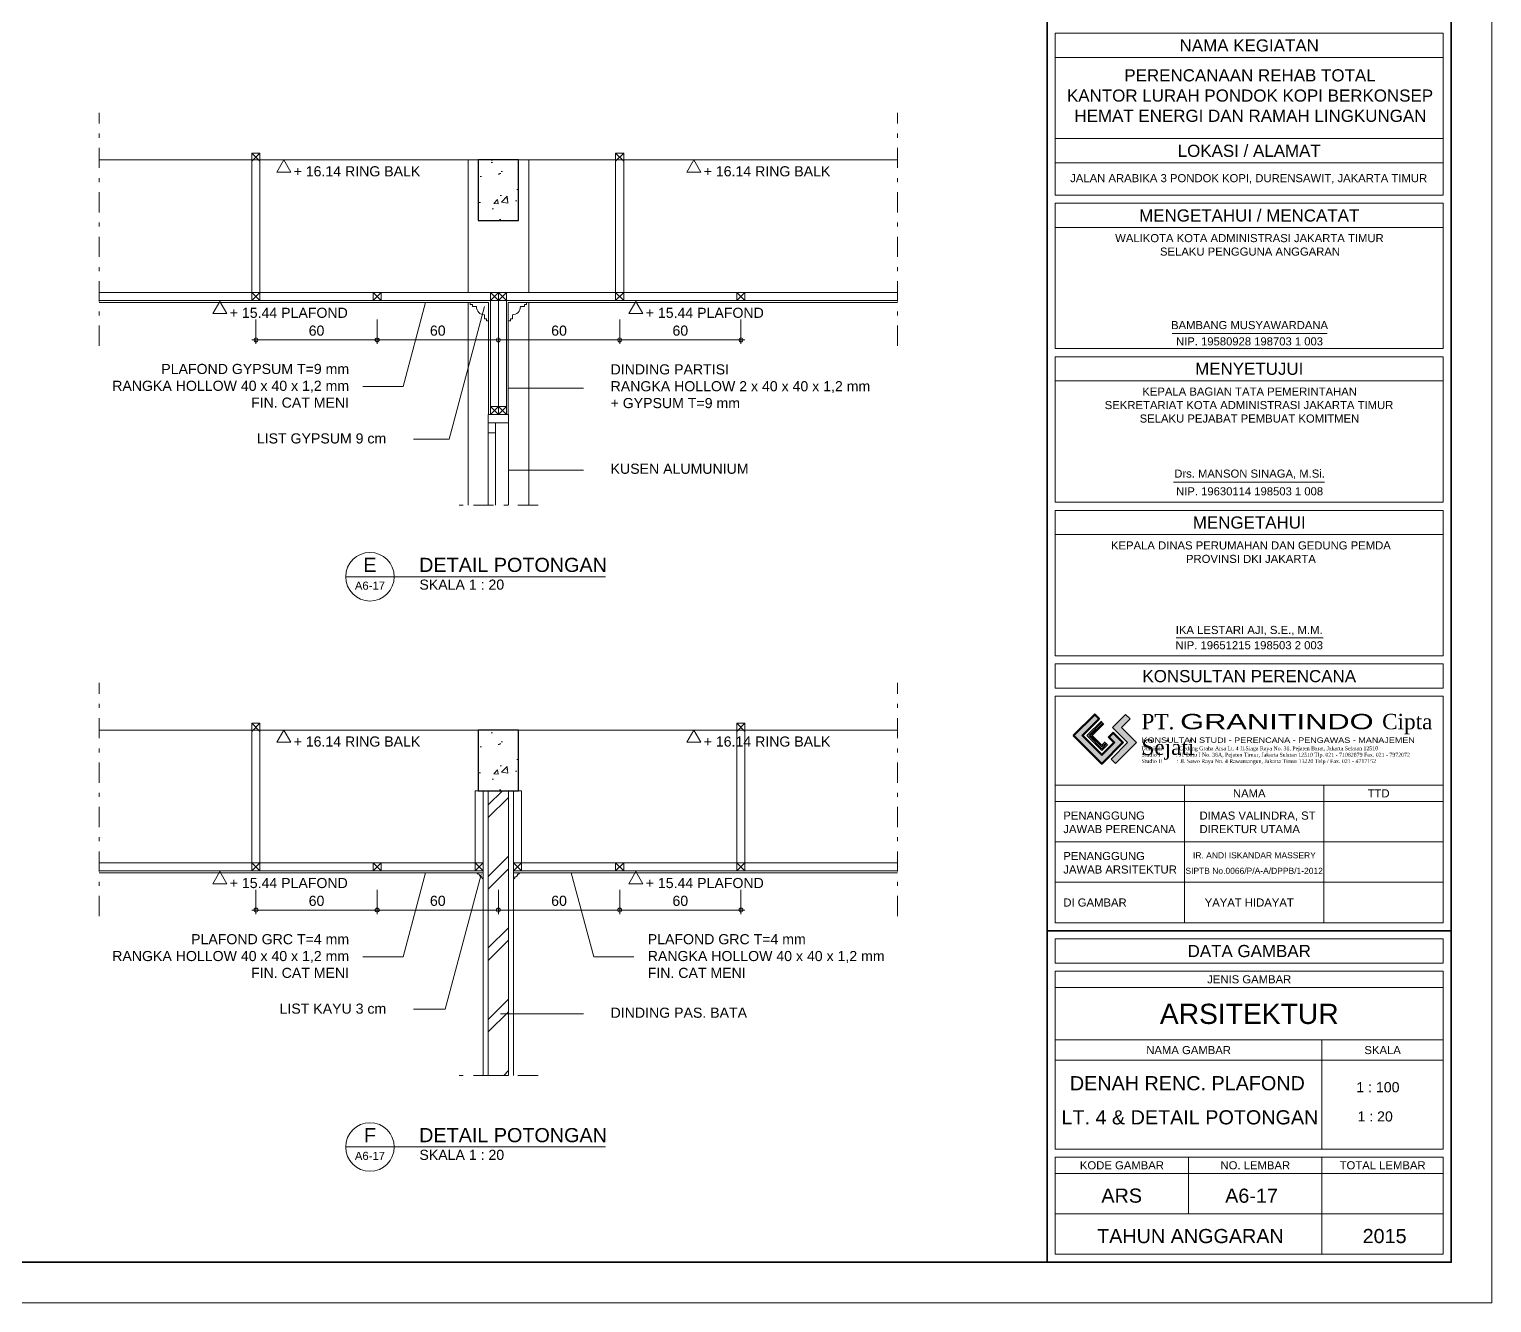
# Model space of a CAD drawing. Header units: millimetres. Extents: x -11 to 1625, y -267 to 180.
# Drawn here: x 609.55 to 645.74, y -127.74 to -96.24 of the extents above; entities that cross this region are included whole.
import ezdxf
from ezdxf.enums import TextEntityAlignment as Align

# ---------------------------------------------------------------- set-up
doc = ezdxf.new("R2010")
doc.units = ezdxf.units.MM
doc.linetypes.add('DASHDOT', pattern=[1, 0.5, -0.25, 0, -0.25])
for name, color, linetype, lineweight in [('ars', 11, 'Continuous', 5), ('blk', 1, 'Continuous', 30), ('GRS KOP', 1, 'Continuous', 35), ('kop', 7, 'Continuous', 20), ('kus', 63, 'Continuous', 15), ('lan', 7, 'Continuous', 15), ('logo', 7, 'Continuous', 50), ('not', 7, 'Continuous', 20), ('PARTISI', 190, 'Continuous', 9), ('pla', 213, 'Continuous', 15), ('tem', 5, 'Continuous', 20), ('u', 6, 'Continuous', 20)]:
    doc.layers.add(name, color=color, linetype=linetype, lineweight=lineweight)
doc.styles.add('BARU', font='complex.shx')
doc.styles.add('S', font='SIMPLEX', dxfattribs={"width": 1.1})
doc.styles.get("Standard").update_dxf_attribs({"font": 'ARIALUNI.TTF'})
doc.dimstyles.new('SK-20', dxfattribs={"dimtxt": 0.25, "dimasz": 0.1, "dimexe": 0.1, "dimexo": 0, "dimgap": 0.1, "dimtad": 1, "dimdec": 0, "dimlfac": 20, "dimzin": 12, "dimdsep": 46, "dimtxsty": 'Standard', "dimblk": 'BULAT', "dimcen": 0.1, "dimdle": 0.1, "dimclrd": 256, "dimclre": 256, "dimclrt": 256, "dimadec": 0, "dimazin": 3, "dimtfac": 1, "dimtdec": 0, "dimtix": 1, "dimtofl": 0, "dimtmove": 0, "dimatfit": 3, "dimldrblk": 'BULAT', "dimfxl": 0, "dimtolj": 1, "dimtzin": 0, "dimlwd": -1, "dimlwe": -1, "dimarcsym": 0})

# ---------------------------------------------------------------- blocks, each defined once
blk = doc.blocks.new('logo granitindo baru')
at = {"layer": 'logo'}
for points in [[(1.03, 1.463), (0.916, 1.574), (0.366, 1.024), (1.1, 0.289), (1.652, 0.843), (1.392, 1.098), (1.281, 0.987), (1.423, 0.84), (1.102, 0.519), (0.594, 1.025)], [(1.721, 1.576), (1.381, 1.236), (1.771, 0.842), (1.341, 0.407), (1.454, 0.294), (2.001, 0.844), (1.609, 1.237), (1.835, 1.464)]]:
    blk.add_hatch(color=8, dxfattribs=at).paths.add_polyline_path(points)
blk.add_lwpolyline([(1.03, 1.463), (0.916, 1.574), (0.366, 1.024), (1.1, 0.289), (1.652, 0.843), (1.392, 1.098), (1.281, 0.987), (1.423, 0.84), (1.102, 0.519), (0.594, 1.025), (1.03, 1.463), (0.916, 1.574)], dxfattribs=at)
at = {"layer": 'logo', "lineweight": 0}
blk.add_lwpolyline([(1.721, 1.576), (1.381, 1.236), (1.771, 0.842), (1.341, 0.407), (1.454, 0.294), (2.001, 0.844), (1.609, 1.237), (1.835, 1.464), (1.721, 1.576)], dxfattribs=at)
at = {"layer": 'logo', "lineweight": 13}
for points in [[(1.089, 1.403), (0.713, 1.026), (1.101, 0.638), (1.258, 0.794)], [(1.112, 1.38), (0.759, 1.026), (1.101, 0.683), (1.235, 0.817)], [(1.134, 1.357), (0.803, 1.026), (1.101, 0.728), (1.213, 0.839)], [(1.157, 1.334), (0.85, 1.026), (1.101, 0.775), (1.189, 0.863)]]:
    blk.add_lwpolyline(points, dxfattribs=at)
at = {"layer": 'logo', "insert": (2.134, 1.589), "char_height": 0.4, "width": 7.66452, "attachment_point": 1}
blk.add_mtext('{\\fTimes New Roman|b0|i0|c0|p18;PT. \\fCityBlueprint|b0|i0|c2|p2;\\W1.5;GRANITINDO \\fTimes New Roman|b0|i0|c0|p18;\\W1;Cipta Sejati}', dxfattribs=at)
at = {"layer": 'logo', "insert": (2.134, 0.975), "char_height": 0.1, "attachment_point": 1}
blk.add_mtext_dynamic_manual_height_columns('{\\f@Arial Unicode MS|b0|i0|c0|p34;\\H1.4x;\\W1.2;KONSULTAN STUDI - PERENCANA - PENGAWAS - MANAJEMEN\\fTimes New Roman|b0|i0|c0|p18;\\P\\pt0.9;\\H0.71429x;\\W1;Domisili ^I: Gedung Graha Arsa Lt. 4 Jl.Siaga Raya No. 31, Pejaten Barat, Jakarta Selatan 12510\\PStudio I ^I: Jl. Batu I No. 36A, Pejaten Timur, Jakarta Selatan 12510 Tlp. 021 - 71082879 Fax. 021 - 7972072\\PStudio II          : Jl. Sawo Raya No. 4 Rawamangun, Jakarta Timur 13220 Telp / Fax. 021 - 4717152}', width=9.56937, gutter_width=0, heights=[1.67], dxfattribs=at)
blk = doc.blocks.new('kop')
at = {"layer": 'GRS KOP'}
for p, q in [((73, 1), (73, 54)), ((83, 1), (83, 54)), ((73, 9.2), (83, 9.2))]:
    blk.add_line(p, q, dxfattribs=at)
blk.add_lwpolyline([(1, 54), (83, 54), (83, 1), (1, 1)], close=True, dxfattribs=at)
at = {"layer": 'kop', "color": 7}
for p in [(84, 55), (84, 55), (0, 0)]:
    blk.add_line(p, (84, 0), dxfattribs=at)
at = {"layer": 'kop'}
for p, q in [((73.2, 27.4), (73.2, 31.4)), ((82.8, 31.4), (73.2, 31.4)), ((82.8, 27.4), (82.8, 31.4)), ((82.8, 30.8), (73.2, 30.8)), ((82.8, 28.8), (73.2, 28.8)), ((82.8, 28.2), (73.2, 28.2)), ((82.8, 27.4), (73.2, 27.4)), ((73.2, 23.6), (73.2, 27.2)), ((82.8, 27.2), (73.2, 27.2)), ((82.8, 23.6), (82.8, 27.2)), ((82.8, 26.6), (73.2, 26.6)), ((76.089, 23.976), (79.928, 23.976)), ((82.8, 23.6), (73.2, 23.6)), ((73.2, 19.8), (73.2, 23.4)), ((82.8, 23.4), (73.2, 23.4)), ((82.8, 19.8), (82.8, 23.4)), ((82.8, 22.8), (73.2, 22.8)), ((76.127, 20.296), (79.863, 20.296)), ((82.8, 19.8), (73.2, 19.8)), ((73.2, 16), (73.2, 19.6)), ((82.8, 19.6), (73.2, 19.6)), ((82.8, 16), (82.8, 19.6)), ((82.8, 19), (73.2, 19)), ((82.8, 16), (73.2, 16)), ((73.2, 9.4), (73.2, 15)), ((82.8, 15), (73.2, 15)), ((82.8, 9.4), (82.8, 15)), ((82.8, 12.8), (73.2, 12.8)), ((76.4, 9.4), (76.4, 12.8)), ((79.842, 9.4), (79.842, 12.8)), ((82.8, 12.4), (73.2, 12.4)), ((73.2, 12.4), (73.2, 11.4)), ((82.8, 11.4), (73.2, 11.4)), ((82.8, 10.4), (73.2, 10.4)), ((82.8, 9.4), (73.2, 9.4)), ((73.2, 7.8), (82.8, 7.8)), ((73.2, 6.5), (82.8, 6.5)), ((79.8, 3.8), (79.8, 6.5)), ((73.2, 6), (82.8, 6)), ((76.5, 2.2), (76.5, 3.6)), ((79.8, 1.2), (79.8, 3.6)), ((73.2, 3.2), (82.8, 3.2)), ((73.2, 2.2), (82.8, 2.2))]:
    blk.add_line(p, q, dxfattribs=at)
blk.add_lwpolyline([(76.189, 16.449), (79.826, 16.449)], dxfattribs=at)
for points in [[(73.2, 15.2), (82.8, 15.2), (82.8, 15.8), (73.2, 15.8)], [(73.2, 8.4), (82.8, 8.4), (82.8, 9), (73.2, 9)], [(73.2, 3.8), (82.8, 3.8), (82.8, 8.2), (73.2, 8.2)], [(73.2, 1.2), (82.8, 1.2), (82.8, 3.6), (73.2, 3.6)]]:
    blk.add_lwpolyline(points, close=True, dxfattribs=at)
at = {"xscale": 0.9500000000000455, "yscale": 0.9500000000000455, "zscale": 0.9500000000000455}
blk.add_blockref('logo granitindo baru', (73.307, 13.056), dxfattribs=at)
at = {"layer": 'kop'}
for s, height, p in [('NAMA KEGIATAN', 0.3, (78, 31.1)), ('LOKASI / ALAMAT', 0.3, (78, 28.5)), ('JALAN ARABIKA 3 PONDOK KOPI, DURENSAWIT, JAKARTA TIMUR', 0.2, (77.986, 27.8)), ('MENGETAHUI / MENCATAT', 0.3, (78, 26.9)), ('BAMBANG MUSYAWARDANA', 0.19926, (78.007, 24.183)), ('NIP. 19580928 198703 1 003', 0.19926, (78.007, 23.78)), ('MENYETUJUI', 0.3, (78, 23.1)), ('Drs. MANSON SINAGA, M.Si.', 0.19926, (78.009, 20.496)), ('NIP. 19630114 198503 1 008', 0.19926, (78.009, 20.071)), ('MENGETAHUI', 0.3, (78, 19.3)), ('IKA LESTARI AJI, S.E., M.M.', 0.2, (77.999, 16.625)), ('NIP. 19651215 198503 2 003', 0.2, (77.999, 16.264)), ('KONSULTAN PERENCANA', 0.3, (78, 15.5)), ('NAMA', 0.2, (78, 12.6)), ('TTD', 0.2, (81.2, 12.6)), ('DATA GAMBAR', 0.3, (78, 8.7)), ('JENIS GAMBAR', 0.2, (78, 8)), ('ARSITEKTUR', 0.5, (78, 7.146)), ('NAMA GAMBAR', 0.2, (76.5, 6.25)), ('SKALA', 0.2, (81.3, 6.25)), ('KODE GAMBAR', 0.2, (74.85, 3.4)), ('NO. LEMBAR', 0.2, (78.15, 3.4)), ('TOTAL LEMBAR', 0.2, (81.3, 3.4)), ('ARS', 0.35, (74.844, 2.65)), ('TAHUN ANGGARAN', 0.35, (76.545, 1.65)), ('2015', 0.35, (81.349, 1.65))]:
    blk.add_text(s, height=height, dxfattribs=at).set_placement(p, align=Align.MIDDLE)
blk.add_text('SIPTB No.0066/P/A-A/DPPB/1-2012', height=0.15, dxfattribs=at).set_placement((78.122, 10.609), align=Align.CENTER)
at = {"layer": 'kop', "insert": (73.464, 30.51), "char_height": 0.3, "attachment_point": 1}
blk.add_mtext_dynamic_manual_height_columns('\\pi1.446;PERENCANAAN REHAB TOTAL \\P\\pi0.026798;KANTOR LURAH PONDOK KOPI BERKONSEP \\P\\pi0.21087;HEMAT ENERGI DAN RAMAH LINGKUNGAN', width=9.06362, gutter_width=1.5, heights=[0], dxfattribs=at)
at = {"layer": 'kop', "char_height": 0.2, "attachment_point": 1, "style": 'BARU'}
for s, width, insert in [('\\pi0.65609;{\\fArial|b0|i0|c0|p34;WALIKOTA KOTA ADMINISTRASI JAKARTA TIMUR\\P\\pi1.7645;SELAKU PENGGUNA ANGGARAN}', 7.94943, (74.027, 26.434)), ('\\pi1.5072;{\\fArial|b0|i0|c0|p34;KEPALA BAGIAN TATA PEMERINTAHAN\\P\\pi0.57794;SEKRETARIAT KOTA ADMINISTRASI JAKARTA TIMUR\\P\\pi1.4412;SELAKU PEJABAT PEMBUAT KOMITMEN}', 8.28085, (73.847, 22.638)), ('\\pi1.1521;{\\fArial|b0|i0|c0|p34;KEPALA DINAS PERUMAHAN DAN GEDUNG PEMDA\\P\\pi3.0079;PROVINSI DKI JAKARTA}', 9.20836, (73.427, 18.833))]:
    blk.add_mtext_dynamic_manual_height_columns(s, width=width, gutter_width=1.5, heights=[0], dxfattribs=dict(at, insert=insert))
at = {"layer": 'kop', "attachment_point": 1}
for s, insert, char_height, width in [('PENANGGUNG\\PJAWAB PERENCANA', (73.4, 12.15), 0.2, 8.33062), ('DIMAS VALINDRA, ST\\PDIREKTUR UTAMA', (76.77, 12.15), 0.2, 8.16499), ('PENANGGUNG\\PJAWAB ARSITEKTUR', (73.4, 11.15), 0.2, 8.79211), ('IR. ANDI ISKANDAR MASSERY', (76.609, 11.143), 0.15, 4.04264), ('DI GAMBAR', (73.4, 10), 0.2, 7.59768)]:
    blk.add_mtext(s, dxfattribs=dict(at, insert=insert, char_height=char_height, width=width))
at = {"layer": 'kop', "style": 'BARU', "flags": 4}
for p, height in [((73.8, 5.4), 0.35), ((80.303, 5.382), 0.25), ((73.8, 4.9), 0.35), ((80.303, 4.882), 0.25), ((73.8, 4.4), 0.35), ((80.303, 4.382), 0.25)]:
    blk.add_attdef('-', p, '', height=height, dxfattribs=at)
at = {"layer": 'kop', "flags": 4}
for tag, p in [('AR-00', (78.057, 2.648)), ('00', (81.238, 2.647))]:
    blk.add_attdef(tag, text='', height=0.35, dxfattribs=at).set_placement(p, align=Align.MIDDLE)
blk = doc.blocks.new('PEILA')
blk.add_lwpolyline([(-0.188, -0.325), (0.188, -0.325), (0, 0)], close=True)
at = {"style": 'S', "width": 1.1, "flags": 4}
blk.add_attdef('CAT', (0.265, -0.289), '', height=0.2, dxfattribs=at)
blk = doc.blocks.new('Ndtpd')
blk.add_line((0.747, 0), (-0.747, 0))
blk.add_circle((0, 0), 0.747)
at = {"flags": 4}
for tag, height, p in [('NO', 0.5, (0, 0.148)), ('NOLBR', 0.3, (0, -0.398))]:
    blk.add_attdef(tag, text='', height=height, dxfattribs=at).set_placement(p, align=Align.CENTER)
for tag, p, height in [('NDTPD', (1.516, 0.148), 0.5), ('SKALA', (1.523, -0.398), 0.3)]:
    blk.add_attdef(tag, p, '', height=height, dxfattribs=at)
blk = doc.blocks.new('BULAT')
for p, q in [((-1, 0), (1, 0)), ((0, -1), (0, 1))]:
    blk.add_line(p, q)
blk.add_circle((0, 0), 0.5)
blk = doc.blocks.new('*D2905')
at = {"layer": 'Defpoints', "color": 0, "ltscale": 0.15}
for p in [(618.162, -103.419), (621.162, -103.419), (618.162, -103.919)]:
    blk.add_point(p, dxfattribs=at)
at = {"layer": 'u', "ltscale": 0.15}
for p, q in [((618.162, -103.419), (618.162, -104.019)), ((621.162, -103.419), (621.162, -104.019)), ((621.062, -103.919), (618.262, -103.919))]:
    blk.add_line(p, q, dxfattribs=at)
at = {"layer": 'u', "ltscale": 0.15, "xscale": 0.1, "yscale": 0.1, "zscale": 0.1, "rotation": 180}
blk.add_blockref('BULAT', (618.162, -103.919), dxfattribs=at)
at = {"layer": 'u', "ltscale": 0.15, "xscale": 0.1, "yscale": 0.1, "zscale": 0.1}
blk.add_blockref('BULAT', (621.162, -103.919), dxfattribs=at)
at = {"layer": 'u', "ltscale": 0.15, "insert": (619.662, -103.692), "char_height": 0.25, "attachment_point": 5}
blk.add_mtext('\\A1;60', dxfattribs=at)
blk = doc.blocks.new('*D2906')
at = {"layer": 'Defpoints', "color": 0, "ltscale": 0.15}
for p in [(615.162, -103.419), (618.162, -103.419), (615.162, -103.919)]:
    blk.add_point(p, dxfattribs=at)
at = {"layer": 'u', "ltscale": 0.15}
for p, q in [((615.162, -103.419), (615.162, -104.019)), ((618.162, -103.419), (618.162, -104.019)), ((618.062, -103.919), (615.262, -103.919))]:
    blk.add_line(p, q, dxfattribs=at)
at = {"layer": 'u', "ltscale": 0.15, "xscale": 0.1, "yscale": 0.1, "zscale": 0.1, "rotation": 180}
blk.add_blockref('BULAT', (615.162, -103.919), dxfattribs=at)
at = {"layer": 'u', "ltscale": 0.15, "xscale": 0.1, "yscale": 0.1, "zscale": 0.1}
blk.add_blockref('BULAT', (618.162, -103.919), dxfattribs=at)
at = {"layer": 'u', "ltscale": 0.15, "insert": (616.662, -103.692), "char_height": 0.25, "attachment_point": 5}
blk.add_mtext('\\A1;60', dxfattribs=at)
blk = doc.blocks.new('*D2907')
at = {"layer": 'Defpoints', "color": 0, "ltscale": 0.15}
for p in [(621.162, -103.419), (624.162, -103.419), (624.162, -103.919)]:
    blk.add_point(p, dxfattribs=at)
at = {"layer": 'u', "ltscale": 0.15}
for p, q in [((621.162, -103.419), (621.162, -104.019)), ((624.162, -103.419), (624.162, -104.019)), ((621.262, -103.919), (624.062, -103.919))]:
    blk.add_line(p, q, dxfattribs=at)
at = {"layer": 'u', "ltscale": 0.15, "xscale": 0.1, "yscale": 0.1, "zscale": 0.1, "rotation": 180}
blk.add_blockref('BULAT', (621.162, -103.919), dxfattribs=at)
at = {"layer": 'u', "ltscale": 0.15, "xscale": 0.1, "yscale": 0.1, "zscale": 0.1}
blk.add_blockref('BULAT', (624.162, -103.919), dxfattribs=at)
at = {"layer": 'u', "ltscale": 0.15, "insert": (622.662, -103.692), "char_height": 0.25, "attachment_point": 5}
blk.add_mtext('\\A1;60', dxfattribs=at)
blk = doc.blocks.new('*D2908')
at = {"layer": 'Defpoints', "color": 0, "ltscale": 0.15}
for p in [(624.162, -103.419), (627.162, -103.419), (627.162, -103.919)]:
    blk.add_point(p, dxfattribs=at)
at = {"layer": 'u', "ltscale": 0.15}
for p, q in [((624.162, -103.419), (624.162, -104.019)), ((627.162, -103.419), (627.162, -104.019)), ((624.262, -103.919), (627.062, -103.919))]:
    blk.add_line(p, q, dxfattribs=at)
at = {"layer": 'u', "ltscale": 0.15, "xscale": 0.1, "yscale": 0.1, "zscale": 0.1, "rotation": 180}
blk.add_blockref('BULAT', (624.162, -103.919), dxfattribs=at)
at = {"layer": 'u', "ltscale": 0.15, "xscale": 0.1, "yscale": 0.1, "zscale": 0.1}
blk.add_blockref('BULAT', (627.162, -103.919), dxfattribs=at)
at = {"layer": 'u', "ltscale": 0.15, "insert": (625.662, -103.692), "char_height": 0.25, "attachment_point": 5}
blk.add_mtext('\\A1;60', dxfattribs=at)
blk = doc.blocks.new('*D2909')
at = {"layer": 'Defpoints', "color": 0, "ltscale": 0.15}
for p in [(618.162, -117.524), (621.162, -117.524), (618.162, -118.024)]:
    blk.add_point(p, dxfattribs=at)
at = {"layer": 'u', "ltscale": 0.15}
for p, q in [((618.162, -117.524), (618.162, -118.124)), ((621.162, -117.524), (621.162, -118.124)), ((621.062, -118.024), (618.262, -118.024))]:
    blk.add_line(p, q, dxfattribs=at)
at = {"layer": 'u', "ltscale": 0.15, "xscale": 0.1, "yscale": 0.1, "zscale": 0.1, "rotation": 180}
blk.add_blockref('BULAT', (618.162, -118.024), dxfattribs=at)
at = {"layer": 'u', "ltscale": 0.15, "xscale": 0.1, "yscale": 0.1, "zscale": 0.1}
blk.add_blockref('BULAT', (621.162, -118.024), dxfattribs=at)
at = {"layer": 'u', "ltscale": 0.15, "insert": (619.662, -117.796), "char_height": 0.25, "attachment_point": 5}
blk.add_mtext('\\A1;60', dxfattribs=at)
blk = doc.blocks.new('*D2910')
at = {"layer": 'Defpoints', "color": 0, "ltscale": 0.15}
for p in [(615.162, -117.524), (618.162, -117.524), (615.162, -118.024)]:
    blk.add_point(p, dxfattribs=at)
at = {"layer": 'u', "ltscale": 0.15}
for p, q in [((615.162, -117.524), (615.162, -118.124)), ((618.162, -117.524), (618.162, -118.124)), ((618.062, -118.024), (615.262, -118.024))]:
    blk.add_line(p, q, dxfattribs=at)
at = {"layer": 'u', "ltscale": 0.15, "xscale": 0.1, "yscale": 0.1, "zscale": 0.1, "rotation": 180}
blk.add_blockref('BULAT', (615.162, -118.024), dxfattribs=at)
at = {"layer": 'u', "ltscale": 0.15, "xscale": 0.1, "yscale": 0.1, "zscale": 0.1}
blk.add_blockref('BULAT', (618.162, -118.024), dxfattribs=at)
at = {"layer": 'u', "ltscale": 0.15, "insert": (616.662, -117.796), "char_height": 0.25, "attachment_point": 5}
blk.add_mtext('\\A1;60', dxfattribs=at)
blk = doc.blocks.new('*D2911')
at = {"layer": 'Defpoints', "color": 0, "ltscale": 0.15}
for p in [(621.162, -117.524), (624.162, -117.524), (624.162, -118.024)]:
    blk.add_point(p, dxfattribs=at)
at = {"layer": 'u', "ltscale": 0.15}
for p, q in [((621.162, -117.524), (621.162, -118.124)), ((624.162, -117.524), (624.162, -118.124)), ((621.262, -118.024), (624.062, -118.024))]:
    blk.add_line(p, q, dxfattribs=at)
at = {"layer": 'u', "ltscale": 0.15, "xscale": 0.1, "yscale": 0.1, "zscale": 0.1, "rotation": 180}
blk.add_blockref('BULAT', (621.162, -118.024), dxfattribs=at)
at = {"layer": 'u', "ltscale": 0.15, "xscale": 0.1, "yscale": 0.1, "zscale": 0.1}
blk.add_blockref('BULAT', (624.162, -118.024), dxfattribs=at)
at = {"layer": 'u', "ltscale": 0.15, "insert": (622.662, -117.796), "char_height": 0.25, "attachment_point": 5}
blk.add_mtext('\\A1;60', dxfattribs=at)
blk = doc.blocks.new('*D2912')
at = {"layer": 'Defpoints', "color": 0, "ltscale": 0.15}
for p in [(624.162, -117.524), (627.162, -117.524), (627.162, -118.024)]:
    blk.add_point(p, dxfattribs=at)
at = {"layer": 'u', "ltscale": 0.15}
for p, q in [((624.162, -117.524), (624.162, -118.124)), ((627.162, -117.524), (627.162, -118.124)), ((624.262, -118.024), (627.062, -118.024))]:
    blk.add_line(p, q, dxfattribs=at)
at = {"layer": 'u', "ltscale": 0.15, "xscale": 0.1, "yscale": 0.1, "zscale": 0.1, "rotation": 180}
blk.add_blockref('BULAT', (624.162, -118.024), dxfattribs=at)
at = {"layer": 'u', "ltscale": 0.15, "xscale": 0.1, "yscale": 0.1, "zscale": 0.1}
blk.add_blockref('BULAT', (627.162, -118.024), dxfattribs=at)
at = {"layer": 'u', "ltscale": 0.15, "insert": (625.662, -117.796), "char_height": 0.25, "attachment_point": 5}
blk.add_mtext('\\A1;60', dxfattribs=at)

msp = doc.modelspace()

# ---------------------------------------------------------------- hatches: boundary and pattern name
at = {"layer": 'ars'}
h = msp.add_hatch(dxfattribs=at)
h.set_pattern_fill('TEMBOK', color=256, scale=1.25)
h.set_pattern_definition([(45, (549.1829, -372.7676), (-0.8838835, 0.8838835), []), (45, (549.4954, -372.7676), (-0.8838835, 0.8838835), [])])
h.paths.add_polyline_path([(621.4117784, -122.1133449), (621.4117784, -115.0725688), (620.9117784, -115.0725688), (620.9117784, -122.1133449)])
at = {"layer": 'lan'}
h = msp.add_hatch(dxfattribs=at)
h.set_pattern_fill('AR-CONC', color=256, scale=0.007)
h.set_pattern_definition([(50, (210.9635, -258.0962), (1.2752927, -0.1115736), [0.13335, -1.46685]), (355, (210.9635, -258.0962), (-0.246704, 1.337398), [0.10668, -1.173484]), (100.45144, (211.0697, -258.1055), (1.0285887, 1.2258243), [0.11333, -1.2466317]), (46.1842, (210.9635, -257.7406), (1.8975533, -0.2942963), [0.200025, -2.200275]), (96.63556, (211.1216, -257.7652), (1.661829, 1.731983), [0.169995, -1.869949]), (351.18415, (210.9635, -257.7406), (1.661829, 1.731983), [0.16002, -1.760218]), (21, (211.1413, -257.8295), (1.0613007, -0.7158564), [0.13335, -1.46685]), (326, (211.1413, -257.8295), (0.4326142, 1.2893158), [0.10668, -1.17348]), (71.45144, (211.2297, -257.8892), (1.493915, 0.5734594), [0.11333, -1.2466296]), (37.5, (210.96345, -258.09623), (0.0216202, 0.59188527), [0, -1.159256, 0, -1.19126, 0, -1.177925]), (7.5, (210.96345, -258.0962), (0.4677376, 0.701264), [0, -0.679196, 0, -1.132586, 0, -0.448945]), (327.5, (210.56696, -258.09623), (0.94913417, -0.0401012), [0, -0.4445, 0, -1.38684, 0, -1.84023]), (317.5, (210.38916, -258.0962), (1.0369043, 0.1779854), [0, -0.57785, 0, -0.921004, 0, -1.30683])])
h.paths.add_polyline_path([(621.6617784, -99.4676765), (620.6617784, -99.4676765), (620.6617784, -100.9676765), (621.6617784, -100.9676765)])
h = msp.add_hatch(dxfattribs=at)
h.set_pattern_fill('AR-CONC', color=256, scale=0.007)
h.set_pattern_definition([(50, (210.9635, -272.2011), (1.2752927, -0.1115736), [0.13335, -1.46685]), (355, (210.9635, -272.2011), (-0.246704, 1.337398), [0.10668, -1.173484]), (100.45144, (211.0697, -272.2104), (1.0285887, 1.2258243), [0.11333, -1.2466317]), (46.1842, (210.9635, -271.8455), (1.8975533, -0.2942963), [0.200025, -2.200275]), (96.63556, (211.1216, -271.87), (1.661829, 1.731983), [0.169995, -1.869949]), (351.18415, (210.9635, -271.8455), (1.661829, 1.731983), [0.16002, -1.760218]), (21, (211.1413, -271.9344), (1.0613007, -0.7158564), [0.13335, -1.46685]), (326, (211.1413, -271.9344), (0.4326142, 1.2893158), [0.10668, -1.17348]), (71.45144, (211.2297, -271.9941), (1.493915, 0.5734594), [0.11333, -1.2466296]), (37.5, (210.96345, -272.2011), (0.0216202, 0.59188527), [0, -1.159256, 0, -1.19126, 0, -1.177925]), (7.5, (210.96345, -272.2011), (0.4677376, 0.701264), [0, -0.679196, 0, -1.132586, 0, -0.448945]), (327.5, (210.56696, -272.2011), (0.94913417, -0.0401012), [0, -0.4445, 0, -1.38684, 0, -1.84023]), (317.5, (210.38916, -272.2011), (1.0369043, 0.1779854), [0, -0.57785, 0, -0.921004, 0, -1.30683])])
h.paths.add_polyline_path([(621.6617784, -113.5725688), (620.6617784, -113.5725688), (620.6617784, -115.0725688), (621.6617784, -115.0725688)])

# ---------------------------------------------------------------- linework, layer by layer
at = {"layer": 'ars'}
for p, q in [((615.0617784, -99.4976765), (615.2617784, -99.2976765)), ((615.0617784, -99.2976765), (615.2617784, -99.4976765)), ((624.0617784, -99.4976765), (624.2617784, -99.2976765)), ((624.0617784, -99.2976765), (624.2617784, -99.4976765)), ((615.0617784, -102.9476765), (615.2617784, -102.7476765)), ((615.0617784, -102.7476765), (615.2617784, -102.9476765)), ((618.0617784, -102.9476765), (618.2617784, -102.7476765)), ((618.0617784, -102.7476765), (618.2617784, -102.9476765)), ((620.9617784, -102.9476765), (621.1617784, -102.7476765)), ((620.9617784, -102.7476765), (621.1617784, -102.9476765)), ((621.1617784, -102.7476765), (621.3617784, -102.9476765)), ((621.1617784, -102.9476765), (621.3617784, -102.7476765)), ((624.0617784, -102.9476765), (624.2617784, -102.7476765)), ((624.0617784, -102.7476765), (624.2617784, -102.9476765)), ((627.0617784, -102.9476765), (627.2617784, -102.7476765)), ((627.0617784, -102.7476765), (627.2617784, -102.9476765)), ((611.28638, -102.9976765), (620.9167784, -102.9976765)), ((620.9167784, -102.9976765), (620.9167784, -105.7676765)), ((621.4067784, -102.9976765), (631.0371767, -102.9976765)), ((621.4067784, -102.9976765), (621.4067784, -105.7676765)), ((620.9617784, -105.7676765), (621.1617784, -105.5676765)), ((620.9617784, -105.5676765), (621.1617784, -105.7676765)), ((621.1617784, -105.5676765), (621.3617784, -105.7676765)), ((621.1617784, -105.7676765), (621.3617784, -105.5676765)), ((615.0617784, -113.6025688), (615.2617784, -113.4025688)), ((615.0617784, -113.4025688), (615.2617784, -113.6025688)), ((627.0617784, -113.6025688), (627.2617784, -113.4025688)), ((627.0617784, -113.4025688), (627.2617784, -113.6025688)), ((615.0617784, -117.0525688), (615.2617784, -116.8525688)), ((615.0617784, -116.8525688), (615.2617784, -117.0525688)), ((618.0617784, -117.0525688), (618.2617784, -116.8525688)), ((618.0617784, -116.8525688), (618.2617784, -117.0525688)), ((620.5867784, -117.0525688), (620.7867784, -116.8525688)), ((620.5867784, -116.8525688), (620.7867784, -117.0525688)), ((621.5367784, -117.0525688), (621.7367784, -116.8525688)), ((621.5367784, -116.8525688), (621.7367784, -117.0525688)), ((624.0617784, -117.0525688), (624.2617784, -116.8525688)), ((624.0617784, -116.8525688), (624.2617784, -117.0525688)), ((627.0617784, -117.0525688), (627.2617784, -116.8525688)), ((627.0617784, -116.8525688), (627.2617784, -117.0525688)), ((611.28638, -117.1025688), (620.7867784, -117.1025688)), ((621.5367784, -117.1025688), (631.0371767, -117.1025688))]:
    msp.add_line(p, q, dxfattribs=at)
msp.add_lwpolyline([(621.4117784, -122.1133449), (621.4117784, -115.0725688), (620.9117784, -115.0725688), (620.9117784, -122.1133449)], close=True, dxfattribs=at)
at = {"layer": 'blk'}
for points in [[(620.6617784, -100.9676765), (621.6617784, -100.9676765), (621.6617784, -99.4676765), (620.6617784, -99.4676765)], [(620.6617784, -115.0725688), (621.6617784, -115.0725688), (621.6617784, -113.5725688), (620.6617784, -113.5725688)]]:
    msp.add_lwpolyline(points, close=True, dxfattribs=at)
at = {"layer": 'kus'}
for p, q in [((620.9117784, -105.7676765), (620.9117784, -108.0084526)), ((621.4117784, -105.7676765), (620.9117784, -105.7676765)), ((621.4117784, -105.9676765), (620.9117784, -105.9676765)), ((621.0867784, -105.9676765), (621.0867784, -108.0084526)), ((621.4117784, -105.7676765), (621.4117784, -108.0084526)), ((620.9117784, -106.2176765), (621.0867784, -106.2176765))]:
    msp.add_line(p, q, dxfattribs=at)
at = {"layer": 'lan'}
for points in [[(620.5167784, -103.0976765), (620.5167784, -103.0476765), (620.4667784, -103.0476765), (620.4667784, -102.9976765), (620.9167784, -102.9976765), (620.9167784, -103.4476765), (620.8667784, -103.4476765), (620.8667784, -103.3976765), (620.8167784, -103.3976765), (620.8167784, -103.2976765, -0.4142135624), (620.6167784, -103.0976765)], [(621.8067784, -103.0976765), (621.8067784, -103.0476765), (621.8567784, -103.0476765), (621.8567784, -102.9976765), (621.4067784, -102.9976765), (621.4067784, -103.4476765), (621.4567784, -103.4476765), (621.4567784, -103.3976765), (621.5067784, -103.3976765), (621.5067784, -103.2976765, 0.4142135624), (621.7067784, -103.0976765)], [(620.653445, -117.1359022), (620.653445, -117.1192355), (620.6367784, -117.1192355), (620.6367784, -117.1025688), (620.7867784, -117.1025688), (620.7867784, -117.2525688), (620.7701117, -117.2525688), (620.7701117, -117.2359022), (620.753445, -117.2359022), (620.753445, -117.2025688, -0.4142135624), (620.6867784, -117.1359022)], [(621.6701117, -117.1359022), (621.6701117, -117.1192355), (621.6867784, -117.1192355), (621.6867784, -117.1025688), (621.5367784, -117.1025688), (621.5367784, -117.2525688), (621.553445, -117.2525688), (621.553445, -117.2359022), (621.5701117, -117.2359022), (621.5701117, -117.2025688, 0.4142135624), (621.6367784, -117.1359022)]]:
    msp.add_lwpolyline(points, format="xyb", close=True, dxfattribs=at)
at = {"layer": 'not', "linetype": 'DASHDOT'}
for p, q in [((611.28638, -104.0676056), (611.28638, -98.300808)), ((631.0371767, -104.0676056), (631.0371767, -98.300808)), ((622.1417784, -108.0084526), (620.1817784, -108.0084526)), ((611.28638, -118.1724979), (611.28638, -112.4057004)), ((631.0371767, -118.1724979), (631.0371767, -112.4057004)), ((622.1417784, -122.1133449), (620.1817784, -122.1133449))]:
    msp.add_line(p, q, dxfattribs=at)
at = {"layer": 'not'}
for p, q in [((618.8033246, -105.0739813), (619.3596688, -102.9976765)), ((619.9393458, -106.3722995), (620.8167784, -103.0976765)), ((617.8095423, -105.0739813), (618.8033246, -105.0739813)), ((623.2658691, -105.1140777), (621.4067784, -105.1140777)), ((619.0576876, -106.3722995), (619.9393458, -106.3722995)), ((623.2658691, -107.1399324), (621.4067784, -107.1399324)), ((618.5834502, -109.7782972), (623.8104877, -109.7782972)), ((618.8033246, -119.1788736), (619.3596688, -117.1025688)), ((619.8433516, -120.4771918), (620.7369096, -117.1423879)), ((623.5202321, -119.1788736), (622.9638879, -117.1025688)), ((617.8095423, -119.1788736), (618.8033246, -119.1788736)), ((624.5140144, -119.1788736), (623.5202321, -119.1788736)), ((619.0576876, -120.4771918), (619.8433516, -120.4771918)), ((623.2658691, -120.5891233), (621.215806, -120.5891233)), ((618.5834502, -123.8831895), (623.8104877, -123.8831895))]:
    msp.add_line(p, q, dxfattribs=at)
at = {"layer": 'PARTISI'}
for p, q in [((620.9617784, -102.7476765), (620.9617784, -105.7676765)), ((621.1617784, -102.7476765), (621.1617784, -105.7676765)), ((621.3617784, -102.7476765), (621.3617784, -105.7676765)), ((621.3617784, -105.5676765), (620.9617784, -105.5676765))]:
    msp.add_line(p, q, dxfattribs=at)
at = {"layer": 'pla'}
for p, q in [((615.0617784, -99.2976765), (615.0617784, -102.9476765)), ((615.2617784, -99.2976765), (615.0617784, -99.2976765)), ((615.2617784, -99.2976765), (615.2617784, -102.9476765)), ((624.0617784, -99.2976765), (624.0617784, -102.9476765)), ((624.2617784, -99.2976765), (624.0617784, -99.2976765)), ((624.2617784, -99.2976765), (624.2617784, -102.9476765)), ((611.28638, -102.7476765), (631.0371767, -102.7476765)), ((618.0617784, -102.7476765), (618.0617784, -102.9476765)), ((618.2617784, -102.7476765), (618.2617784, -102.9476765)), ((627.0617784, -102.7476765), (627.0617784, -102.9476765)), ((627.2617784, -102.7476765), (627.2617784, -102.9476765)), ((611.28638, -102.9476765), (631.0371767, -102.9476765)), ((615.0617784, -113.4025688), (615.0617784, -117.0525688)), ((615.2617784, -113.4025688), (615.0617784, -113.4025688)), ((615.2617784, -113.4025688), (615.2617784, -117.0525688)), ((627.0617784, -113.4025688), (627.0617784, -117.0525688)), ((627.2617784, -113.4025688), (627.0617784, -113.4025688)), ((627.2617784, -113.4025688), (627.2617784, -117.0525688)), ((620.5867784, -115.0725688), (620.5867784, -117.0525688)), ((620.6617784, -115.0725688), (620.5867784, -115.0725688)), ((621.6617784, -115.0725688), (621.7367784, -115.0725688)), ((621.7367784, -115.0725688), (621.7367784, -117.0525688)), ((611.28638, -116.8525688), (620.7867784, -116.8525688)), ((618.0617784, -116.8525688), (618.0617784, -117.0525688)), ((618.2617784, -116.8525688), (618.2617784, -117.0525688)), ((620.7867784, -116.8525688), (620.7867784, -117.0525688)), ((621.5367784, -116.8525688), (631.0371767, -116.8525688)), ((621.5367784, -116.8525688), (621.5367784, -117.0525688)), ((624.0617784, -116.8525688), (624.0617784, -117.0525688)), ((624.2617784, -116.8525688), (624.2617784, -117.0525688)), ((611.28638, -117.0525688), (620.7867784, -117.0525688)), ((621.5367784, -117.0525688), (631.0371767, -117.0525688))]:
    msp.add_line(p, q, dxfattribs=at)
at = {"layer": 'tem'}
for p, q in [((631.0371767, -99.4676765), (611.28638, -99.4676765)), ((620.4117784, -99.4676765), (620.4117784, -102.7476765)), ((621.9117784, -99.4676765), (621.9117784, -102.7476765)), ((620.4117784, -102.9976765), (620.4117784, -108.0084526)), ((621.9117784, -102.9976765), (621.9117784, -108.0084526)), ((631.0371767, -113.5725688), (611.28638, -113.5725688)), ((620.7867784, -122.1133449), (620.7867784, -115.0725688)), ((621.5367784, -115.0725688), (621.5367784, -122.1133449))]:
    msp.add_line(p, q, dxfattribs=at)

# ---------------------------------------------------------------- block references
at = {"layer": 'kop'}
ref = msp.add_blockref('kop', (561.7382055, -127.7359174), dxfattribs=at)
ref.add_attrib('-', 'DENAH RENC. PLAFOND', (635.3004308, -122.4809833), dxfattribs={"height": 0.35, "flags": 4})
ref.add_attrib('-', 'LT. 4 & DETAIL POTONGAN', (635.0913933, -123.3243614), dxfattribs={"height": 0.35, "flags": 4})
ref.add_attrib('-', '1 : 20', (642.4163235, -123.2525768), dxfattribs={"height": 0.25, "flags": 4})
ref.add_attrib('-', '1 : 100', (642.3879395, -122.5295746), dxfattribs={"height": 0.25, "flags": 4})
ref.add_attrib('AR-00', 'A6-17', dxfattribs={"height": 0.34997405, "flags": 4}).set_placement((639.7951612, -125.0882186), align=Align.MIDDLE)
ref.add_attrib('-', 'YAYAT HIDAYAT', dxfattribs={"height": 0.2}).set_placement((639.7382055, -117.8359174), align=Align.MIDDLE)
at = {"layer": 'not'}
ref = msp.add_blockref('PEILA', (615.8514155, -99.4676765), dxfattribs=dict(at, xscale=0.9237604307034011, yscale=0.9237604307034011, zscale=0.9237604307034011))
ref.add_attrib('CAT', '+ 16.14 RING BALK', (616.0947608, -99.8742284), dxfattribs={"layer": '0', "height": 0.25, "flags": 4})
ref = msp.add_blockref('PEILA', (625.9968962, -99.4676765), dxfattribs=dict(at, xscale=0.9237604307034011, yscale=0.9237604307034011, zscale=0.9237604307034011))
ref.add_attrib('CAT', '+ 16.14 RING BALK', (626.2402415, -99.8742284), dxfattribs={"layer": '0', "height": 0.25, "flags": 4})
ref = msp.add_blockref('PEILA', (614.2709068, -102.9676765), dxfattribs=dict(at, xscale=0.9237604307034011, yscale=0.9237604307034011, zscale=0.9237604307034011))
ref.add_attrib('CAT', '+ 15.44 PLAFOND', (614.5142522, -103.3742284), dxfattribs={"layer": '0', "height": 0.25, "flags": 4})
ref = msp.add_blockref('PEILA', (624.5635559, -102.9676765), dxfattribs=dict(at, xscale=0.9237604307034011, yscale=0.9237604307034011, zscale=0.9237604307034011))
ref.add_attrib('CAT', '+ 15.44 PLAFOND', (624.8069012, -103.3742284), dxfattribs={"layer": '0', "height": 0.25, "flags": 4})
ref = msp.add_blockref('Ndtpd', (617.9834502, -109.7782972), dxfattribs=dict(at, xscale=0.803212851405533, yscale=0.803212851405533, zscale=0.803212851405533))
ref.add_attrib('NO', 'E', dxfattribs={"layer": '0', "height": 0.35, "flags": 4}).set_placement((617.983123, -109.6597713), align=Align.CENTER)
ref.add_attrib('NDTPD', 'DETAIL POTONGAN', (619.2011348, -109.6597713), dxfattribs={"layer": '0', "height": 0.35, "flags": 4})
ref.add_attrib('NOLBR', 'A6-17', dxfattribs={"layer": '0', "height": 0.2, "flags": 4}).set_placement((617.983123, -110.0982671), align=Align.CENTER)
ref.add_attrib('SKALA', 'SKALA 1 : 20', (619.2069349, -110.0982671), dxfattribs={"layer": '0', "height": 0.25, "flags": 4})
ref = msp.add_blockref('PEILA', (615.8514155, -113.5725688), dxfattribs=dict(at, xscale=0.9237604307034011, yscale=0.9237604307034011, zscale=0.9237604307034011))
ref.add_attrib('CAT', '+ 16.14 RING BALK', (616.0947608, -113.9791207), dxfattribs={"layer": '0', "height": 0.25, "flags": 4})
ref = msp.add_blockref('PEILA', (625.9968962, -113.5725688), dxfattribs=dict(at, xscale=0.9237604307034011, yscale=0.9237604307034011, zscale=0.9237604307034011))
ref.add_attrib('CAT', '+ 16.14 RING BALK', (626.2402415, -113.9791207), dxfattribs={"layer": '0', "height": 0.25, "flags": 4})
ref = msp.add_blockref('PEILA', (614.2709068, -117.0725688), dxfattribs=dict(at, xscale=0.9237604307034011, yscale=0.9237604307034011, zscale=0.9237604307034011))
ref.add_attrib('CAT', '+ 15.44 PLAFOND', (614.5142522, -117.4791207), dxfattribs={"layer": '0', "height": 0.25, "flags": 4})
ref = msp.add_blockref('PEILA', (624.5635559, -117.0725688), dxfattribs=dict(at, xscale=0.9237604307034011, yscale=0.9237604307034011, zscale=0.9237604307034011))
ref.add_attrib('CAT', '+ 15.44 PLAFOND', (624.8069012, -117.4791207), dxfattribs={"layer": '0', "height": 0.25, "flags": 4})
ref = msp.add_blockref('Ndtpd', (617.9834502, -123.8831895), dxfattribs=dict(at, xscale=0.803212851405533, yscale=0.803212851405533, zscale=0.803212851405533))
ref.add_attrib('NO', 'F', dxfattribs={"layer": '0', "height": 0.35, "flags": 4}).set_placement((617.983123, -123.7646637), align=Align.CENTER)
ref.add_attrib('NDTPD', 'DETAIL POTONGAN', (619.2011348, -123.7646637), dxfattribs={"layer": '0', "height": 0.35, "flags": 4})
ref.add_attrib('NOLBR', 'A6-17', dxfattribs={"layer": '0', "height": 0.2, "flags": 4}).set_placement((617.983123, -124.2031594), align=Align.CENTER)
ref.add_attrib('SKALA', 'SKALA 1 : 20', (619.2069349, -124.2031594), dxfattribs={"layer": '0', "height": 0.25, "flags": 4})

# ---------------------------------------------------------------- texts
at = {"layer": 'not', "char_height": 0.25}
for s, width, insert, attachment_point in [('PLAFOND GYPSUM T=9 mm\\PRANGKA HOLLOW 40 x 40 x 1,2 mm\\PFIN. CAT MENI', 5.991879666, (617.4673441, -104.5131841), 3), ('DINDING PARTISI\\PRANGKA HOLLOW 2 x 40 x 40 x 1,2 mm\\P+ GYPSUM T=9 mm', 6.45299154, (623.9370693, -104.5234721), 1), ('LIST GYPSUM 9 cm', 4.790343037, (618.3864875, -106.2312968), 3), ('KUSEN ALUMUNIUM', 3.51282676, (623.9370693, -106.9818928), 1), ('PLAFOND GRC T=4 mm\\PRANGKA HOLLOW 40 x 40 x 1,2 mm\\PFIN. CAT MENI', 5.991879666, (617.4673441, -118.6180764), 3), ('PLAFOND GRC T=4 mm\\PRANGKA HOLLOW 40 x 40 x 1,2 mm\\PFIN. CAT MENI', 5.991879666, (624.8562126, -118.6180764), 1), ('LIST KAYU 3 cm', 4.790343037, (618.3864875, -120.3361891), 3), ('DINDING PAS. BATA', 6.45299154, (623.9370693, -120.4367271), 1)]:
    msp.add_mtext_dynamic_manual_height_columns(s, width=width, gutter_width=4.3707989, heights=[0], dxfattribs=dict(at, insert=insert, attachment_point=attachment_point))

# ---------------------------------------------------------------- dimensions: what is measured, and where the dimension line sits
at = {"layer": 'u', "ltscale": 0.15}
for base, p1, p2, picture, middle in [((615.1617784, -103.9193162), (618.1617784, -103.4193162), (615.1617784, -103.4193162), '*D2906', (616.6617784, -103.9193162)), ((618.1617784, -103.9193162), (621.1617784, -103.4193162), (618.1617784, -103.4193162), '*D2905', (619.6617784, -103.9193162)), ((615.1617784, -118.0242085), (618.1617784, -117.5242085), (615.1617784, -117.5242085), '*D2910', (616.6617784, -118.0242085)), ((618.1617784, -118.0242085), (621.1617784, -117.5242085), (618.1617784, -117.5242085), '*D2909', (619.6617784, -118.0242085))]:
    dim = msp.add_linear_dim(base=base, p1=p1, p2=p2, angle=180, dimstyle='SK-20', dxfattribs=at)
    dim.commit()
    dim.dimension.update_dxf_attribs({"geometry": picture, "text_midpoint": middle, "dimtype": 160})
for base, p1, p2, picture, middle in [((624.1617784, -103.9193162), (621.1617784, -103.4193162), (624.1617784, -103.4193162), '*D2907', (622.6617784, -103.9193162)), ((627.1617784, -103.9193162), (624.1617784, -103.4193162), (627.1617784, -103.4193162), '*D2908', (625.6617784, -103.9193162)), ((624.1617784, -118.0242085), (621.1617784, -117.5242085), (624.1617784, -117.5242085), '*D2911', (622.6617784, -118.0242085)), ((627.1617784, -118.0242085), (624.1617784, -117.5242085), (627.1617784, -117.5242085), '*D2912', (625.6617784, -118.0242085))]:
    dim = msp.add_linear_dim(base=base, p1=p1, p2=p2, dimstyle='SK-20', dxfattribs=at)
    dim.commit()
    dim.dimension.update_dxf_attribs({"geometry": picture, "text_midpoint": middle, "dimtype": 160})

doc.saveas('drawing.dxf')
